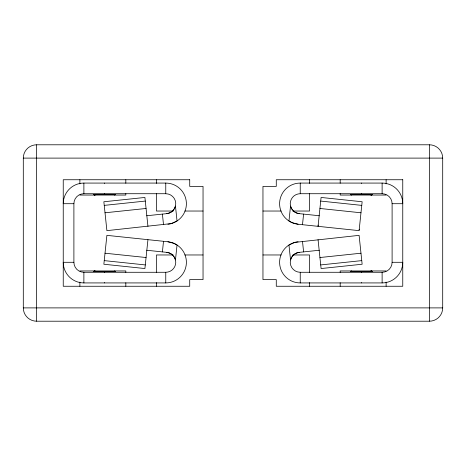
<?xml version="1.0" encoding="UTF-8"?>
<svg xmlns="http://www.w3.org/2000/svg" width="466" height="466" viewBox="0 0 466 466"><rect width="100%" height="100%" fill="white"/><g stroke="black" fill="none" stroke-linecap="round" stroke-linejoin="round"><path stroke-width="0.7" d="M146.703 250.248L166.805 252.362C170.9 252.782 174.505 255.933 175.466 259.941L177.039 245.005L173.888 243.322L167.917 241.767L106.895 235.353L103.86 264.239L144.909 268.55L147.938 239.745M162.401 251.896L163.514 241.306M302.486 224.694L303.599 214.104M318.057 226.33L321.091 197.45L362.14 201.761L359.105 230.647L298.083 224.233L292.112 222.678L288.961 220.995L290.534 206.059C291.495 210.067 295.1 213.218 299.195 213.638L319.297 215.752M318.127 225.626L318.185 225.078M359.175 229.936L359.234 229.389M146.703 215.752L166.805 213.638C170.9 213.201 174.523 210.079 175.466 206.059L177.039 220.995L171.243 223.604L106.895 230.647L103.86 201.761L144.909 197.45L147.943 226.33M319.297 250.248L299.195 252.362C295.1 252.799 291.477 255.921 290.534 259.941L288.961 245.005L294.757 242.396L359.105 235.353L362.14 264.239L321.091 268.55L318.057 239.67M104.244 205.384L145.293 201.073M105.019 212.787L146.068 208.471M319.932 257.529L360.981 253.213M320.707 264.927L361.756 260.616M36.616 144.792L429.384 144.792A13.316 13.316 0 0 1 442.7 158.108L442.7 307.892A13.316 13.316 0 0 1 429.384 321.208L36.616 321.208A13.316 13.316 0 0 1 23.3 307.892L23.3 158.108A13.316 13.316 0 0 1 36.616 144.792L36.616 321.208M23.3 158.108L442.7 158.108M166.805 213.638A9.984 9.984 0 0 0 175.734 203.188A9.984 9.984 0 0 0 165.762 193.722L83.88 193.722A9.984 9.984 0 0 0 73.896 203.706L63.242 203.706A20.638 20.638 0 0 1 83.88 183.074L165.762 183.074A20.638 20.638 0 0 1 186.371 202.628A20.638 20.638 0 0 1 167.917 224.233M298.083 224.233A20.638 20.638 0 0 1 279.629 202.628A20.638 20.638 0 0 1 300.238 183.074L382.12 183.074A20.638 20.638 0 0 1 402.758 203.706L392.104 203.706A9.984 9.984 0 0 0 382.12 193.722L300.238 193.722A9.984 9.984 0 0 0 292.281 209.741M79.884 195.056L125.82 195.056L125.82 193.664M386.116 195.056L340.18 195.056L340.18 193.664M173.189 211.034L156.442 211.034L156.442 193.571M184.839 211.034L203.042 211.034M262.958 211.034L281.161 211.034M292.811 211.034L309.558 211.034L309.558 193.571M173.189 254.966L156.442 254.966L156.442 272.429M184.839 254.966L203.042 254.966M262.958 254.966L281.161 254.966M292.811 254.966L309.558 254.966L309.558 272.429M173.719 256.259A9.984 9.984 0 0 1 165.762 272.278L83.88 272.278A9.984 9.984 0 0 1 73.896 262.294L63.242 262.294A20.638 20.638 0 0 0 83.88 282.926L165.762 282.926A20.638 20.638 0 0 0 186.371 263.372A20.638 20.638 0 0 0 167.917 241.767M299.195 252.362A9.984 9.984 0 0 0 290.266 262.812A9.984 9.984 0 0 0 300.238 272.278L382.12 272.278A9.984 9.984 0 0 0 392.104 262.294L402.758 262.294A20.638 20.638 0 0 1 382.12 282.926L300.238 282.926A20.638 20.638 0 0 1 279.629 263.372A20.638 20.638 0 0 1 298.083 241.767M79.884 270.944L125.82 270.944L125.82 272.336M386.116 270.944L340.18 270.944L340.18 272.336M23.3 307.892L442.7 307.892M320.707 201.073L361.756 205.384M319.932 208.471L360.981 212.787M105.019 253.213L146.068 257.529M104.244 260.616L145.293 264.927M302.486 241.306L303.599 251.896M162.401 214.104L163.514 224.694M429.384 144.792L429.384 321.208M392.104 203.706L392.104 262.294M386.116 179.742L386.116 183.919M386.116 282.081L386.116 286.258M382.12 183.074L382.12 193.722M382.12 272.278L382.12 282.926M361.47 183.074L361.47 183.429M361.47 193.722L361.47 194.345M361.47 271.655L361.47 272.278M361.47 282.571L361.47 282.926M340.18 179.742L340.18 183.225M340.18 282.775L340.18 286.258M309.558 179.742L309.558 183.383M309.558 282.617L309.558 286.258M300.238 183.074L300.238 193.722M300.238 272.278L300.238 282.926M165.762 183.074L165.762 193.722M165.762 272.278L165.762 282.926M156.442 179.742L156.442 183.383M156.442 282.617L156.442 286.258M125.82 179.742L125.82 183.225M125.82 282.775L125.82 286.258M104.53 183.074L104.53 183.429M104.53 193.722L104.53 194.345M104.53 271.655L104.53 272.278M104.53 282.571L104.53 282.926M83.88 183.074L83.88 193.722M83.88 272.278L83.88 282.926M79.884 179.742L79.884 183.919M79.884 282.081L79.884 286.258M73.896 203.706L73.896 262.294M166.805 252.362A9.984 9.984 0 0 1 172.962 255.374M95.035 270.455A17.306 17.306 0 0 0 93.421 271.655L115.644 271.655A17.306 17.306 0 0 0 114.584 270.833M114.584 195.167A17.306 17.306 0 0 0 115.644 194.345L93.421 194.345A17.306 17.306 0 0 0 95.035 195.545M299.195 213.638A9.984 9.984 0 0 1 293.038 210.626M370.965 195.545A17.306 17.306 0 0 0 372.579 194.345L350.356 194.345A17.306 17.306 0 0 0 351.416 195.167M351.416 270.833A17.306 17.306 0 0 0 350.356 271.655L372.579 271.655A17.306 17.306 0 0 0 370.965 270.455M189.726 179.742L63.242 179.742L63.242 286.258L189.726 286.258L189.726 279.6L203.042 279.6L203.042 186.4L189.726 186.4L189.726 179.742M402.758 179.742L276.274 179.742L276.274 186.4L262.958 186.4L262.958 279.6L276.274 279.6L276.274 286.258L402.758 286.258L402.758 179.742"/></g></svg>
